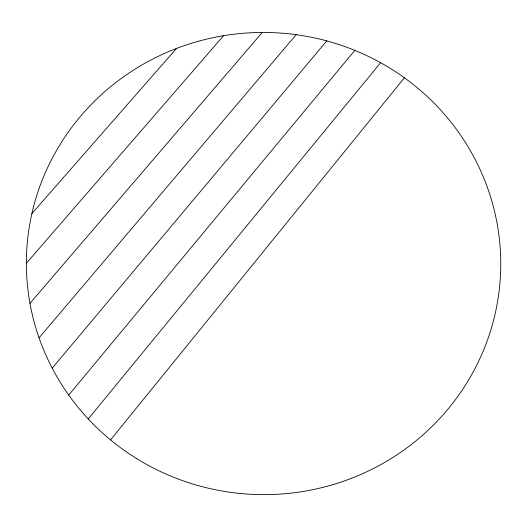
<?xml version="1.0" encoding="UTF-8"?>
<svg xmlns="http://www.w3.org/2000/svg" width="527" height="527" viewBox="0 0 527 527"><rect width="100%" height="100%" fill="white"/><g stroke="black" fill="none" stroke-linecap="round" stroke-linejoin="round"><path stroke-width="0.79" d="M110.538 439.907L404.4 77.798M88.24 418.958L380.613 62.706M68.727 395.092L354.809 50.355M52.206 368.162L326.786 40.895M39.051 337.827L296.167 34.683M29.96 303.368L262.235 32.443M26.35 263.296L223.573 35.691M31.877 213.606L176.512 48.438M136.447 458.477A237.209 231.096 1.6 0 0 500.545 273.559A237.209 231.096 1.6 0 0 153.667 58.583A237.209 231.096 1.6 0 0 136.447 458.477"/></g></svg>
